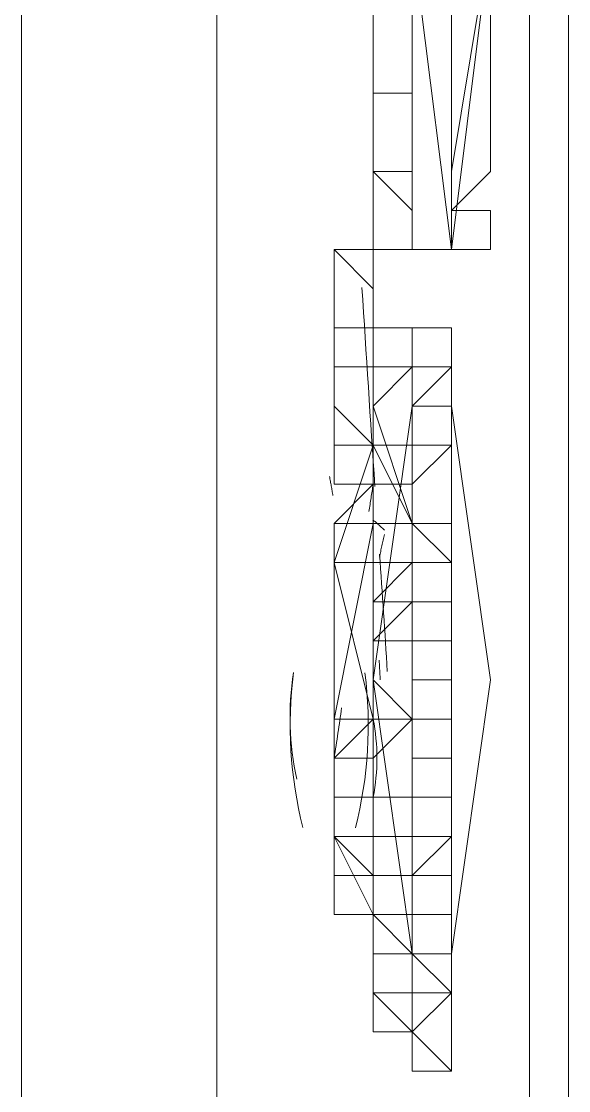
# Model space of a CAD drawing. Header units: metres. Extents: x 2999 to 3164, y 1641 to 1678.
# Drawn here: x 3140.7849 to 3140.8145, y 1661.4119 to 1661.4698 of the extents above; entities that cross this region are included whole.
import ezdxf

# ---------------------------------------------------------------- set-up
doc = ezdxf.new("R2010")
doc.units = ezdxf.units.M
doc.linetypes.add('CONTORNO_QUADRO_T', pattern=[0.35, 0.2, -0.15])
doc.layers.add('PDF28_Geometry', color=7, linetype='Continuous')

msp = doc.modelspace()

# ---------------------------------------------------------------- linework, layer by layer
at = {"layer": 'PDF28_Geometry', "linetype": 'CONTORNO_QUADRO_T', "lineweight": 15}
for points in [[(3140.806048503738, 1662.934864986714), (3140.808165157607, 1662.934864986714), (3140.810281811477, 1662.932748332844), (3140.810281811477, 1662.924281717366), (3140.812398465346, 1662.903115178669), (3140.812398465346, 1661.345257930623), (3140.810281811477, 1661.324091391926), (3140.810281811477, 1661.317741430317), (3140.808165157607, 1661.315624776448), (3140.786998618911, 1661.315624776448), (3140.789115272781, 1661.313508122578)], [(3140.812398465346, 1662.903115178669), (3140.814515119216, 1662.903115178669), (3140.814515119216, 1661.345257930623), (3140.812398465346, 1661.345257930623)], [(3140.786998618911, 1661.404524238972), (3140.784881965041, 1661.406640892842), (3140.784881965041, 1661.489190393757)], [(3140.801815195998, 1661.444740662495), (3140.801815195998, 1661.448973970234), (3140.801815195998, 1661.446857316365), (3140.801815195998, 1661.453207277974), (3140.801815195998, 1661.455323931843), (3140.801815195998, 1661.457440585713), (3140.803931849868, 1661.455323931843), (3140.803931849868, 1661.453207277974), (3140.803931849868, 1661.457440585713)], [(3140.801815195998, 1661.453207277974), (3140.801815195998, 1661.455323931843), (3140.801815195998, 1661.457440585713), (3140.803931849868, 1661.455323931843), (3140.803931849868, 1661.453207277974)], [(3140.806048503738, 1661.440507354756), (3140.803931849868, 1661.440507354756), (3140.803931849868, 1661.442624008625), (3140.803931849868, 1661.451090624104), (3140.803931849868, 1661.453207277974), (3140.801815195998, 1661.453207277974), (3140.801815195998, 1661.451090624104), (3140.803931849868, 1661.451090624104), (3140.803931849868, 1661.453207277974), (3140.803931849868, 1661.442624008625), (3140.806048503738, 1661.442624008625)], [(3140.801815195998, 1661.446857316365), (3140.803931849868, 1661.446857316365)], [(3140.801815195998, 1661.444740662495), (3140.801815195998, 1661.444740662495)], [(3140.801815195998, 1661.442624008625), (3140.801815195998, 1661.442624008625)], [(3140.803931849868, 1661.442624008625), (3140.803931849868, 1661.442624008625)], [(3140.803931849868, 1661.442624008625), (3140.803931849868, 1661.442624008625)], [(3140.803931849868, 1661.440507354756), (3140.803931849868, 1661.440507354756)], [(3140.803931849868, 1661.440507354756), (3140.803931849868, 1661.440507354756)], [(3140.803931849868, 1661.438390700886), (3140.806048503738, 1661.438390700886)], [(3140.801815195998, 1661.432040739277), (3140.801815195998, 1661.432040739277)], [(3140.801815195998, 1661.432040739277), (3140.801815195998, 1661.432040739277)], [(3140.806048503738, 1661.423574123799), (3140.806048503738, 1661.427807431538), (3140.806048503738, 1661.432040739277)], [(3140.801815195998, 1661.425690777668), (3140.801815195998, 1661.425690777668)], [(3140.801815195998, 1661.423574123799), (3140.801815195998, 1661.423574123799)], [(3140.801815195998, 1661.421457469929), (3140.803931849868, 1661.421457469929)]]:
    msp.add_lwpolyline(points, dxfattribs=at)
at = {"layer": 'PDF28_Geometry', "linetype": 'CONTORNO_QUADRO_T', "lineweight": 0}
for points in [[(3140.810281811477, 1661.391824315755), (3140.810281811477, 1661.398174277363), (3140.810281811477, 1661.400290931233), (3140.808165157607, 1661.402407585103), (3140.808165157607, 1661.404524238972), (3140.806048503738, 1661.404524238972), (3140.806048503738, 1661.406640892842), (3140.803931849868, 1661.406640892842), (3140.801815195998, 1661.406640892842), (3140.799698542129, 1661.406640892842), (3140.799698542129, 1661.393940969624), (3140.808165157607, 1661.393940969624), (3140.801815195998, 1661.393940969624), (3140.795465234389, 1661.393940969624), (3140.795465234389, 1661.404524238972), (3140.795465234389, 1661.406640892842), (3140.795465234389, 1662.003537284077)], [(3140.803931849868, 1661.47437381667), (3140.803931849868, 1661.465907201191), (3140.803931849868, 1661.47437381667)], [(3140.806048503738, 1661.47437381667), (3140.806048503738, 1661.465907201191), (3140.806048503738, 1661.459557239583), (3140.806048503738, 1661.457440585713), (3140.806048503738, 1661.459557239583), (3140.806048503738, 1661.465907201191), (3140.806048503738, 1661.47437381667), (3140.806048503738, 1661.465907201191), (3140.806048503738, 1661.461673893452), (3140.806048503738, 1661.459557239583), (3140.803931849868, 1661.461673893452), (3140.803931849868, 1661.465907201191), (3140.803931849868, 1661.461673893452), (3140.803931849868, 1661.465907201191), (3140.803931849868, 1661.461673893452), (3140.803931849868, 1661.457440585713), (3140.806048503738, 1661.457440585713), (3140.806048503738, 1661.459557239583), (3140.806048503738, 1661.465907201191), (3140.806048503738, 1661.459557239583), (3140.806048503738, 1661.457440585713), (3140.803931849868, 1661.457440585713), (3140.803931849868, 1661.461673893452), (3140.806048503738, 1661.461673893452), (3140.806048503738, 1661.457440585713), (3140.806048503738, 1661.459557239583), (3140.806048503738, 1661.461673893452), (3140.806048503738, 1661.457440585713), (3140.808165157607, 1661.457440585713), (3140.808165157607, 1661.47437381667)], [(3140.806048503738, 1661.47437381667), (3140.808165157607, 1661.457440585713), (3140.808165157607, 1661.459557239583), (3140.808165157607, 1661.457440585713), (3140.808165157607, 1661.459557239583)], [(3140.810281811477, 1661.47437381667), (3140.808165157607, 1661.457440585713), (3140.808165157607, 1661.47437381667), (3140.810281811477, 1661.47437381667), (3140.808165157607, 1661.461673893452), (3140.808165157607, 1661.47437381667), (3140.806048503738, 1661.47437381667), (3140.806048503738, 1661.465907201191), (3140.806048503738, 1661.461673893452), (3140.806048503738, 1661.459557239583), (3140.806048503738, 1661.461673893452), (3140.806048503738, 1661.465907201191), (3140.806048503738, 1661.461673893452), (3140.806048503738, 1661.459557239583)], [(3140.808165157607, 1661.461673893452), (3140.808165157607, 1661.47437381667), (3140.808165157607, 1661.461673893452)], [(3140.808165157607, 1661.470140508931), (3140.808165157607, 1661.468023855061), (3140.808165157607, 1661.465907201191), (3140.808165157607, 1661.463790547322), (3140.808165157607, 1661.461673893452), (3140.808165157607, 1661.463790547322), (3140.808165157607, 1661.465907201191), (3140.808165157607, 1661.468023855061), (3140.808165157607, 1661.470140508931)], [(3140.810281811477, 1661.470140508931), (3140.810281811477, 1661.468023855061), (3140.810281811477, 1661.465907201191), (3140.810281811477, 1661.463790547322), (3140.810281811477, 1661.461673893452), (3140.808165157607, 1661.459557239583), (3140.808165157607, 1661.457440585713), (3140.808165157607, 1661.459557239583), (3140.808165157607, 1661.461673893452), (3140.808165157607, 1661.463790547322), (3140.808165157607, 1661.465907201191), (3140.808165157607, 1661.468023855061), (3140.808165157607, 1661.470140508931)], [(3140.803931849868, 1661.461673893452), (3140.806048503738, 1661.459557239583), (3140.806048503738, 1661.461673893452), (3140.806048503738, 1661.465907201191), (3140.803931849868, 1661.465907201191)], [(3140.806048503738, 1661.465907201191), (3140.806048503738, 1661.465907201191)], [(3140.806048503738, 1661.461673893452), (3140.806048503738, 1661.465907201191)], [(3140.806048503738, 1661.459557239583), (3140.806048503738, 1661.459557239583)], [(3140.808165157607, 1661.459557239583), (3140.808165157607, 1661.459557239583)], [(3140.808165157607, 1661.459557239583), (3140.808165157607, 1661.459557239583)], [(3140.810281811477, 1661.459557239583), (3140.810281811477, 1661.459557239583)], [(3140.810281811477, 1661.459557239583), (3140.810281811477, 1661.457440585713)], [(3140.803931849868, 1661.457440585713), (3140.803931849868, 1661.457440585713)], [(3140.808165157607, 1661.457440585713), (3140.808165157607, 1661.457440585713)], [(3140.808165157607, 1661.457440585713), (3140.808165157607, 1661.457440585713)], [(3140.808165157607, 1661.457440585713), (3140.808165157607, 1661.457440585713)], [(3140.808165157607, 1661.457440585713), (3140.808165157607, 1661.457440585713)], [(3140.810281811477, 1661.457440585713), (3140.810281811477, 1661.457440585713)], [(3140.808165157607, 1661.442624008625), (3140.806048503738, 1661.442624008625), (3140.808165157607, 1661.442624008625), (3140.808165157607, 1661.440507354756), (3140.806048503738, 1661.440507354756), (3140.808165157607, 1661.440507354756), (3140.808165157607, 1661.438390700886), (3140.806048503738, 1661.438390700886), (3140.808165157607, 1661.438390700886), (3140.808165157607, 1661.440507354756), (3140.806048503738, 1661.440507354756), (3140.803931849868, 1661.438390700886), (3140.806048503738, 1661.438390700886), (3140.803931849868, 1661.438390700886), (3140.803931849868, 1661.436274047017), (3140.803931849868, 1661.434157393147), (3140.803931849868, 1661.432040739277), (3140.803931849868, 1661.434157393147), (3140.803931849868, 1661.432040739277), (3140.806048503738, 1661.432040739277), (3140.806048503738, 1661.434157393147), (3140.806048503738, 1661.436274047017), (3140.806048503738, 1661.434157393147), (3140.806048503738, 1661.432040739277), (3140.803931849868, 1661.432040739277), (3140.803931849868, 1661.425690777668), (3140.803931849868, 1661.421457469929), (3140.803931849868, 1661.423574123799), (3140.801815195998, 1661.423574123799), (3140.801815195998, 1661.425690777668), (3140.801815195998, 1661.432040739277), (3140.801815195998, 1661.425690777668), (3140.801815195998, 1661.423574123799), (3140.803931849868, 1661.423574123799), (3140.803931849868, 1661.421457469929), (3140.806048503738, 1661.421457469929), (3140.803931849868, 1661.421457469929), (3140.803931849868, 1661.423574123799), (3140.801815195998, 1661.423574123799), (3140.803931849868, 1661.423574123799), (3140.803931849868, 1661.425690777668), (3140.803931849868, 1661.427807431538), (3140.806048503738, 1661.427807431538), (3140.806048503738, 1661.432040739277), (3140.806048503738, 1661.438390700886), (3140.803931849868, 1661.436274047017), (3140.803931849868, 1661.440507354756), (3140.803931849868, 1661.442624008625), (3140.803931849868, 1661.446857316365), (3140.803931849868, 1661.453207277974), (3140.803931849868, 1661.451090624104), (3140.803931849868, 1661.448973970234), (3140.803931849868, 1661.446857316365), (3140.803931849868, 1661.442624008625), (3140.806048503738, 1661.442624008625), (3140.803931849868, 1661.442624008625), (3140.803931849868, 1661.448973970234), (3140.806048503738, 1661.442624008625), (3140.803931849868, 1661.446857316365), (3140.803931849868, 1661.440507354756), (3140.801815195998, 1661.440507354756), (3140.803931849868, 1661.446857316365), (3140.806048503738, 1661.446857316365), (3140.803931849868, 1661.446857316365), (3140.806048503738, 1661.446857316365), (3140.803931849868, 1661.446857316365), (3140.803931849868, 1661.448973970234), (3140.803931849868, 1661.446857316365), (3140.801815195998, 1661.446857316365)], [(3140.803931849868, 1661.448973970234), (3140.803931849868, 1661.446857316365), (3140.803931849868, 1661.448973970234), (3140.803931849868, 1661.451090624104), (3140.803931849868, 1661.453207277974), (3140.806048503738, 1661.453207277974), (3140.806048503738, 1661.446857316365), (3140.806048503738, 1661.444740662495), (3140.806048503738, 1661.451090624104), (3140.806048503738, 1661.453207277974), (3140.803931849868, 1661.453207277974), (3140.806048503738, 1661.453207277974), (3140.806048503738, 1661.446857316365), (3140.806048503738, 1661.444740662495), (3140.803931849868, 1661.444740662495), (3140.801815195998, 1661.444740662495), (3140.801815195998, 1661.448973970234), (3140.803931849868, 1661.446857316365), (3140.803931849868, 1661.444740662495), (3140.803931849868, 1661.442624008625), (3140.803931849868, 1661.440507354756)], [(3140.801815195998, 1661.453207277974), (3140.803931849868, 1661.453207277974)], [(3140.801815195998, 1661.453207277974), (3140.803931849868, 1661.453207277974)], [(3140.806048503738, 1661.446857316365), (3140.806048503738, 1661.444740662495), (3140.808165157607, 1661.446857316365), (3140.806048503738, 1661.446857316365), (3140.803931849868, 1661.446857316365), (3140.803931849868, 1661.444740662495), (3140.806048503738, 1661.444740662495), (3140.806048503738, 1661.448973970234), (3140.806048503738, 1661.444740662495), (3140.806048503738, 1661.448973970234), (3140.806048503738, 1661.451090624104), (3140.806048503738, 1661.448973970234), (3140.806048503738, 1661.444740662495), (3140.808165157607, 1661.446857316365), (3140.808165157607, 1661.451090624104), (3140.806048503738, 1661.448973970234), (3140.806048503738, 1661.444740662495), (3140.806048503738, 1661.442624008625), (3140.806048503738, 1661.444740662495), (3140.803931849868, 1661.444740662495), (3140.803931849868, 1661.442624008625), (3140.803931849868, 1661.440507354756), (3140.803931849868, 1661.442624008625), (3140.803931849868, 1661.444740662495), (3140.803931849868, 1661.446857316365), (3140.803931849868, 1661.444740662495), (3140.803931849868, 1661.446857316365), (3140.803931849868, 1661.448973970234), (3140.803931849868, 1661.451090624104), (3140.803931849868, 1661.453207277974)], [(3140.803931849868, 1661.451090624104), (3140.803931849868, 1661.453207277974)], [(3140.803931849868, 1661.453207277974), (3140.803931849868, 1661.453207277974)], [(3140.803931849868, 1661.453207277974), (3140.806048503738, 1661.453207277974)], [(3140.803931849868, 1661.444740662495), (3140.803931849868, 1661.446857316365), (3140.803931849868, 1661.451090624104), (3140.803931849868, 1661.453207277974)], [(3140.806048503738, 1661.451090624104), (3140.806048503738, 1661.453207277974)], [(3140.806048503738, 1661.453207277974), (3140.806048503738, 1661.453207277974)], [(3140.806048503738, 1661.453207277974), (3140.808165157607, 1661.453207277974)], [(3140.803931849868, 1661.451090624104), (3140.806048503738, 1661.451090624104)], [(3140.803931849868, 1661.442624008625), (3140.803931849868, 1661.451090624104)], [(3140.803931849868, 1661.444740662495), (3140.803931849868, 1661.446857316365), (3140.803931849868, 1661.448973970234), (3140.803931849868, 1661.451090624104)], [(3140.803931849868, 1661.451090624104), (3140.803931849868, 1661.451090624104)], [(3140.803931849868, 1661.451090624104), (3140.803931849868, 1661.451090624104)], [(3140.806048503738, 1661.451090624104), (3140.806048503738, 1661.451090624104)], [(3140.806048503738, 1661.448973970234), (3140.806048503738, 1661.451090624104), (3140.806048503738, 1661.448973970234)], [(3140.808165157607, 1661.451090624104), (3140.806048503738, 1661.451090624104), (3140.806048503738, 1661.448973970234), (3140.806048503738, 1661.444740662495)], [(3140.806048503738, 1661.451090624104), (3140.806048503738, 1661.451090624104)], [(3140.806048503738, 1661.451090624104), (3140.808165157607, 1661.451090624104)], [(3140.808165157607, 1661.446857316365), (3140.808165157607, 1661.451090624104)], [(3140.801815195998, 1661.448973970234), (3140.801815195998, 1661.448973970234)], [(3140.803931849868, 1661.41934081606), (3140.806048503738, 1661.41934081606), (3140.806048503738, 1661.41722416219), (3140.803931849868, 1661.41722416219), (3140.803931849868, 1661.421457469929), (3140.806048503738, 1661.421457469929), (3140.806048503738, 1661.423574123799), (3140.806048503738, 1661.425690777668), (3140.806048503738, 1661.429924085408), (3140.806048503738, 1661.432040739277), (3140.806048503738, 1661.436274047017), (3140.806048503738, 1661.440507354756), (3140.808165157607, 1661.440507354756), (3140.808165157607, 1661.438390700886), (3140.808165157607, 1661.440507354756), (3140.806048503738, 1661.440507354756), (3140.806048503738, 1661.442624008625), (3140.806048503738, 1661.438390700886), (3140.806048503738, 1661.442624008625), (3140.808165157607, 1661.442624008625), (3140.808165157607, 1661.448973970234), (3140.808165157607, 1661.442624008625), (3140.808165157607, 1661.438390700886), (3140.806048503738, 1661.438390700886), (3140.806048503738, 1661.442624008625), (3140.808165157607, 1661.442624008625), (3140.808165157607, 1661.438390700886), (3140.806048503738, 1661.438390700886), (3140.808165157607, 1661.438390700886), (3140.806048503738, 1661.438390700886), (3140.806048503738, 1661.440507354756), (3140.806048503738, 1661.438390700886), (3140.806048503738, 1661.440507354756), (3140.803931849868, 1661.440507354756), (3140.803931849868, 1661.442624008625), (3140.801815195998, 1661.442624008625), (3140.803931849868, 1661.442624008625), (3140.801815195998, 1661.432040739277), (3140.801815195998, 1661.442624008625)], [(3140.803931849868, 1661.448973970234), (3140.803931849868, 1661.448973970234)], [(3140.806048503738, 1661.444740662495), (3140.806048503738, 1661.448973970234), (3140.806048503738, 1661.444740662495)], [(3140.803931849868, 1661.446857316365), (3140.803931849868, 1661.446857316365)], [(3140.803931849868, 1661.446857316365), (3140.803931849868, 1661.446857316365)], [(3140.803931849868, 1661.446857316365), (3140.803931849868, 1661.446857316365)], [(3140.806048503738, 1661.446857316365), (3140.806048503738, 1661.446857316365)], [(3140.806048503738, 1661.446857316365), (3140.806048503738, 1661.446857316365)], [(3140.806048503738, 1661.446857316365), (3140.806048503738, 1661.446857316365)], [(3140.806048503738, 1661.446857316365), (3140.806048503738, 1661.446857316365)], [(3140.806048503738, 1661.446857316365), (3140.806048503738, 1661.446857316365)], [(3140.806048503738, 1661.446857316365), (3140.806048503738, 1661.446857316365)], [(3140.806048503738, 1661.444740662495), (3140.808165157607, 1661.446857316365)], [(3140.803931849868, 1661.440507354756), (3140.803931849868, 1661.442624008625), (3140.803931849868, 1661.440507354756), (3140.803931849868, 1661.438390700886), (3140.803931849868, 1661.440507354756), (3140.803931849868, 1661.442624008625), (3140.803931849868, 1661.444740662495), (3140.801815195998, 1661.442624008625), (3140.801815195998, 1661.440507354756)], [(3140.803931849868, 1661.440507354756), (3140.803931849868, 1661.442624008625), (3140.803931849868, 1661.444740662495)], [(3140.803931849868, 1661.444740662495), (3140.803931849868, 1661.440507354756)], [(3140.803931849868, 1661.444740662495), (3140.803931849868, 1661.444740662495)], [(3140.803931849868, 1661.442624008625), (3140.803931849868, 1661.444740662495), (3140.803931849868, 1661.442624008625)], [(3140.803931849868, 1661.444740662495), (3140.803931849868, 1661.444740662495)], [(3140.806048503738, 1661.440507354756), (3140.806048503738, 1661.442624008625), (3140.806048503738, 1661.444740662495), (3140.806048503738, 1661.442624008625), (3140.808165157607, 1661.440507354756), (3140.808165157607, 1661.438390700886), (3140.808165157607, 1661.436274047017), (3140.808165157607, 1661.434157393147), (3140.808165157607, 1661.432040739277), (3140.808165157607, 1661.429924085408), (3140.808165157607, 1661.427807431538), (3140.808165157607, 1661.425690777668), (3140.806048503738, 1661.423574123799), (3140.806048503738, 1661.425690777668), (3140.806048503738, 1661.427807431538), (3140.806048503738, 1661.429924085408), (3140.806048503738, 1661.432040739277), (3140.806048503738, 1661.434157393147), (3140.806048503738, 1661.436274047017), (3140.806048503738, 1661.438390700886), (3140.806048503738, 1661.440507354756), (3140.806048503738, 1661.442624008625), (3140.806048503738, 1661.444740662495)], [(3140.806048503738, 1661.444740662495), (3140.806048503738, 1661.444740662495)], [(3140.806048503738, 1661.434157393147), (3140.806048503738, 1661.436274047017), (3140.806048503738, 1661.438390700886), (3140.806048503738, 1661.440507354756), (3140.806048503738, 1661.442624008625), (3140.806048503738, 1661.444740662495), (3140.806048503738, 1661.442624008625), (3140.808165157607, 1661.442624008625), (3140.808165157607, 1661.440507354756)], [(3140.806048503738, 1661.444740662495), (3140.806048503738, 1661.444740662495)], [(3140.806048503738, 1661.444740662495), (3140.806048503738, 1661.444740662495)], [(3140.806048503738, 1661.444740662495), (3140.806048503738, 1661.444740662495)], [(3140.806048503738, 1661.444740662495), (3140.806048503738, 1661.444740662495)], [(3140.803931849868, 1661.442624008625), (3140.806048503738, 1661.442624008625)], [(3140.803931849868, 1661.442624008625), (3140.803931849868, 1661.440507354756)], [(3140.803931849868, 1661.442624008625), (3140.806048503738, 1661.442624008625)], [(3140.803931849868, 1661.442624008625), (3140.806048503738, 1661.442624008625)], [(3140.803931849868, 1661.442624008625), (3140.803931849868, 1661.442624008625)], [(3140.803931849868, 1661.442624008625), (3140.803931849868, 1661.440507354756)], [(3140.803931849868, 1661.442624008625), (3140.803931849868, 1661.442624008625)], [(3140.806048503738, 1661.442624008625), (3140.806048503738, 1661.442624008625)], [(3140.806048503738, 1661.442624008625), (3140.808165157607, 1661.442624008625)], [(3140.806048503738, 1661.442624008625), (3140.808165157607, 1661.442624008625)], [(3140.806048503738, 1661.442624008625), (3140.806048503738, 1661.442624008625)], [(3140.806048503738, 1661.442624008625), (3140.806048503738, 1661.442624008625)], [(3140.806048503738, 1661.442624008625), (3140.806048503738, 1661.440507354756)], [(3140.806048503738, 1661.442624008625), (3140.806048503738, 1661.442624008625)], [(3140.806048503738, 1661.442624008625), (3140.806048503738, 1661.442624008625)], [(3140.808165157607, 1661.442624008625), (3140.808165157607, 1661.442624008625)], [(3140.808165157607, 1661.442624008625), (3140.808165157607, 1661.442624008625)], [(3140.808165157607, 1661.442624008625), (3140.808165157607, 1661.442624008625)], [(3140.808165157607, 1661.442624008625), (3140.808165157607, 1661.442624008625)], [(3140.801815195998, 1661.440507354756), (3140.803931849868, 1661.440507354756)], [(3140.803931849868, 1661.440507354756), (3140.803931849868, 1661.440507354756)], [(3140.803931849868, 1661.438390700886), (3140.803931849868, 1661.440507354756)], [(3140.803931849868, 1661.438390700886), (3140.803931849868, 1661.440507354756)], [(3140.803931849868, 1661.440507354756), (3140.803931849868, 1661.438390700886)], [(3140.803931849868, 1661.440507354756), (3140.806048503738, 1661.440507354756), (3140.803931849868, 1661.438390700886)], [(3140.803931849868, 1661.440507354756), (3140.803931849868, 1661.440507354756)], [(3140.803931849868, 1661.438390700886), (3140.803931849868, 1661.440507354756)], [(3140.803931849868, 1661.440507354756), (3140.803931849868, 1661.440507354756)], [(3140.803931849868, 1661.440507354756), (3140.803931849868, 1661.440507354756)], [(3140.803931849868, 1661.440507354756), (3140.803931849868, 1661.440507354756)], [(3140.806048503738, 1661.440507354756), (3140.806048503738, 1661.436274047017), (3140.806048503738, 1661.432040739277), (3140.806048503738, 1661.429924085408), (3140.806048503738, 1661.425690777668), (3140.806048503738, 1661.423574123799)], [(3140.806048503738, 1661.440507354756), (3140.806048503738, 1661.440507354756)], [(3140.806048503738, 1661.440507354756), (3140.806048503738, 1661.440507354756)], [(3140.806048503738, 1661.440507354756), (3140.806048503738, 1661.438390700886)], [(3140.806048503738, 1661.440507354756), (3140.806048503738, 1661.438390700886)], [(3140.806048503738, 1661.440507354756), (3140.806048503738, 1661.438390700886)], [(3140.808165157607, 1661.440507354756), (3140.808165157607, 1661.440507354756)], [(3140.808165157607, 1661.438390700886), (3140.808165157607, 1661.440507354756), (3140.808165157607, 1661.438390700886)], [(3140.808165157607, 1661.440507354756), (3140.808165157607, 1661.440507354756)], [(3140.808165157607, 1661.440507354756), (3140.808165157607, 1661.440507354756)], [(3140.803931849868, 1661.438390700886), (3140.803931849868, 1661.438390700886)], [(3140.803931849868, 1661.438390700886), (3140.803931849868, 1661.438390700886)], [(3140.803931849868, 1661.432040739277), (3140.803931849868, 1661.434157393147), (3140.803931849868, 1661.436274047017), (3140.803931849868, 1661.438390700886)], [(3140.803931849868, 1661.438390700886), (3140.803931849868, 1661.438390700886)], [(3140.803931849868, 1661.438390700886), (3140.803931849868, 1661.438390700886)], [(3140.803931849868, 1661.438390700886), (3140.803931849868, 1661.438390700886)], [(3140.806048503738, 1661.438390700886), (3140.806048503738, 1661.438390700886)], [(3140.806048503738, 1661.438390700886), (3140.806048503738, 1661.438390700886)], [(3140.806048503738, 1661.438390700886), (3140.806048503738, 1661.438390700886)], [(3140.808165157607, 1661.438390700886), (3140.808165157607, 1661.438390700886)], [(3140.808165157607, 1661.438390700886), (3140.808165157607, 1661.438390700886)], [(3140.808165157607, 1661.434157393147), (3140.808165157607, 1661.436274047017), (3140.808165157607, 1661.434157393147), (3140.808165157607, 1661.436274047017), (3140.808165157607, 1661.434157393147), (3140.806048503738, 1661.434157393147), (3140.806048503738, 1661.436274047017), (3140.808165157607, 1661.436274047017), (3140.806048503738, 1661.436274047017), (3140.808165157607, 1661.436274047017), (3140.808165157607, 1661.434157393147), (3140.808165157607, 1661.432040739277), (3140.806048503738, 1661.432040739277), (3140.806048503738, 1661.425690777668), (3140.806048503738, 1661.427807431538), (3140.806048503738, 1661.423574123799), (3140.806048503738, 1661.421457469929), (3140.806048503738, 1661.423574123799), (3140.806048503738, 1661.421457469929), (3140.808165157607, 1661.421457469929), (3140.808165157607, 1661.41934081606), (3140.808165157607, 1661.421457469929), (3140.808165157607, 1661.41934081606), (3140.806048503738, 1661.41934081606), (3140.808165157607, 1661.41934081606), (3140.806048503738, 1661.41934081606), (3140.806048503738, 1661.421457469929), (3140.806048503738, 1661.41934081606), (3140.806048503738, 1661.41722416219), (3140.806048503738, 1661.41934081606), (3140.803931849868, 1661.421457469929), (3140.803931849868, 1661.41722416219), (3140.803931849868, 1661.41510750832), (3140.803931849868, 1661.41722416219), (3140.803931849868, 1661.421457469929), (3140.803931849868, 1661.41722416219), (3140.803931849868, 1661.41934081606), (3140.803931849868, 1661.41722416219), (3140.803931849868, 1661.41934081606), (3140.803931849868, 1661.421457469929), (3140.803931849868, 1661.423574123799), (3140.803931849868, 1661.427807431538), (3140.803931849868, 1661.425690777668), (3140.803931849868, 1661.423574123799), (3140.803931849868, 1661.421457469929), (3140.806048503738, 1661.421457469929), (3140.806048503738, 1661.41722416219), (3140.806048503738, 1661.41934081606), (3140.806048503738, 1661.41722416219), (3140.808165157607, 1661.41722416219), (3140.806048503738, 1661.41510750832), (3140.803931849868, 1661.41510750832)], [(3140.803931849868, 1661.436274047017), (3140.806048503738, 1661.436274047017)], [(3140.803931849868, 1661.436274047017), (3140.803931849868, 1661.436274047017)], [(3140.806048503738, 1661.436274047017), (3140.806048503738, 1661.434157393147), (3140.806048503738, 1661.436274047017), (3140.808165157607, 1661.436274047017)], [(3140.806048503738, 1661.434157393147), (3140.806048503738, 1661.436274047017)], [(3140.808165157607, 1661.434157393147), (3140.808165157607, 1661.436274047017)], [(3140.808165157607, 1661.436274047017), (3140.808165157607, 1661.434157393147)], [(3140.808165157607, 1661.436274047017), (3140.808165157607, 1661.434157393147), (3140.808165157607, 1661.436274047017)], [(3140.808165157607, 1661.436274047017), (3140.808165157607, 1661.434157393147)], [(3140.808165157607, 1661.436274047017), (3140.808165157607, 1661.436274047017)], [(3140.808165157607, 1661.434157393147), (3140.808165157607, 1661.436274047017), (3140.808165157607, 1661.434157393147), (3140.808165157607, 1661.436274047017)], [(3140.808165157607, 1661.436274047017), (3140.808165157607, 1661.434157393147)], [(3140.808165157607, 1661.436274047017), (3140.808165157607, 1661.434157393147)], [(3140.803931849868, 1661.432040739277), (3140.803931849868, 1661.434157393147), (3140.803931849868, 1661.432040739277)], [(3140.803931849868, 1661.429924085408), (3140.803931849868, 1661.432040739277), (3140.803931849868, 1661.434157393147), (3140.806048503738, 1661.432040739277), (3140.806048503738, 1661.429924085408), (3140.806048503738, 1661.427807431538), (3140.806048503738, 1661.425690777668)], [(3140.803931849868, 1661.434157393147), (3140.806048503738, 1661.432040739277), (3140.806048503738, 1661.429924085408)], [(3140.803931849868, 1661.434157393147), (3140.803931849868, 1661.432040739277)], [(3140.803931849868, 1661.434157393147), (3140.803931849868, 1661.434157393147)], [(3140.806048503738, 1661.434157393147), (3140.808165157607, 1661.434157393147)], [(3140.806048503738, 1661.434157393147), (3140.806048503738, 1661.432040739277), (3140.808165157607, 1661.432040739277), (3140.808165157607, 1661.434157393147)], [(3140.806048503738, 1661.434157393147), (3140.808165157607, 1661.434157393147)], [(3140.806048503738, 1661.432040739277), (3140.806048503738, 1661.434157393147)], [(3140.806048503738, 1661.434157393147), (3140.808165157607, 1661.434157393147)], [(3140.808165157607, 1661.432040739277), (3140.808165157607, 1661.434157393147), (3140.808165157607, 1661.432040739277)], [(3140.808165157607, 1661.432040739277), (3140.808165157607, 1661.434157393147), (3140.808165157607, 1661.432040739277)], [(3140.808165157607, 1661.434157393147), (3140.808165157607, 1661.432040739277)], [(3140.808165157607, 1661.432040739277), (3140.808165157607, 1661.434157393147)], [(3140.808165157607, 1661.434157393147), (3140.808165157607, 1661.432040739277)], [(3140.808165157607, 1661.434157393147), (3140.808165157607, 1661.432040739277)], [(3140.803931849868, 1661.432040739277), (3140.801815195998, 1661.432040739277), (3140.803931849868, 1661.432040739277)], [(3140.801815195998, 1661.429924085408), (3140.801815195998, 1661.427807431538), (3140.801815195998, 1661.429924085408), (3140.801815195998, 1661.432040739277)], [(3140.803931849868, 1661.432040739277), (3140.803931849868, 1661.432040739277)], [(3140.803931849868, 1661.432040739277), (3140.803931849868, 1661.432040739277)], [(3140.803931849868, 1661.432040739277), (3140.803931849868, 1661.432040739277)], [(3140.803931849868, 1661.432040739277), (3140.803931849868, 1661.423574123799)], [(3140.803931849868, 1661.432040739277), (3140.803931849868, 1661.432040739277)], [(3140.803931849868, 1661.432040739277), (3140.806048503738, 1661.432040739277)], [(3140.803931849868, 1661.432040739277), (3140.803931849868, 1661.432040739277)], [(3140.806048503738, 1661.427807431538), (3140.806048503738, 1661.429924085408), (3140.806048503738, 1661.432040739277)], [(3140.806048503738, 1661.427807431538), (3140.806048503738, 1661.429924085408), (3140.806048503738, 1661.432040739277)], [(3140.806048503738, 1661.432040739277), (3140.806048503738, 1661.429924085408)], [(3140.806048503738, 1661.432040739277), (3140.806048503738, 1661.429924085408)], [(3140.806048503738, 1661.432040739277), (3140.806048503738, 1661.427807431538)], [(3140.806048503738, 1661.432040739277), (3140.806048503738, 1661.432040739277)], [(3140.808165157607, 1661.432040739277), (3140.806048503738, 1661.432040739277)], [(3140.808165157607, 1661.432040739277), (3140.808165157607, 1661.432040739277)], [(3140.808165157607, 1661.432040739277), (3140.808165157607, 1661.427807431538)], [(3140.808165157607, 1661.432040739277), (3140.808165157607, 1661.432040739277)], [(3140.806048503738, 1661.429924085408), (3140.806048503738, 1661.423574123799)], [(3140.806048503738, 1661.429924085408), (3140.808165157607, 1661.429924085408)], [(3140.806048503738, 1661.429924085408), (3140.806048503738, 1661.427807431538), (3140.806048503738, 1661.425690777668), (3140.806048503738, 1661.423574123799)], [(3140.806048503738, 1661.429924085408), (3140.806048503738, 1661.429924085408)], [(3140.808165157607, 1661.429924085408), (3140.808165157607, 1661.423574123799)], [(3140.808165157607, 1661.429924085408), (3140.808165157607, 1661.425690777668), (3140.808165157607, 1661.427807431538)], [(3140.801815195998, 1661.427807431538), (3140.803931849868, 1661.427807431538), (3140.803931849868, 1661.425690777668), (3140.803931849868, 1661.423574123799), (3140.803931849868, 1661.421457469929), (3140.801815195998, 1661.425690777668), (3140.803931849868, 1661.425690777668), (3140.803931849868, 1661.423574123799)], [(3140.803931849868, 1661.427807431538), (3140.803931849868, 1661.427807431538)], [(3140.803931849868, 1661.425690777668), (3140.803931849868, 1661.427807431538), (3140.803931849868, 1661.425690777668), (3140.803931849868, 1661.423574123799)], [(3140.803931849868, 1661.427807431538), (3140.806048503738, 1661.427807431538)], [(3140.803931849868, 1661.427807431538), (3140.803931849868, 1661.423574123799)], [(3140.803931849868, 1661.427807431538), (3140.803931849868, 1661.427807431538)], [(3140.803931849868, 1661.427807431538), (3140.803931849868, 1661.427807431538)], [(3140.803931849868, 1661.427807431538), (3140.803931849868, 1661.427807431538)], [(3140.803931849868, 1661.427807431538), (3140.803931849868, 1661.427807431538)], [(3140.803931849868, 1661.427807431538), (3140.803931849868, 1661.427807431538)], [(3140.806048503738, 1661.427807431538), (3140.806048503738, 1661.423574123799)], [(3140.806048503738, 1661.427807431538), (3140.808165157607, 1661.427807431538)], [(3140.806048503738, 1661.425690777668), (3140.808165157607, 1661.425690777668), (3140.808165157607, 1661.427807431538)], [(3140.806048503738, 1661.427807431538), (3140.806048503738, 1661.427807431538)], [(3140.806048503738, 1661.427807431538), (3140.806048503738, 1661.423574123799)], [(3140.806048503738, 1661.425690777668), (3140.806048503738, 1661.427807431538)], [(3140.806048503738, 1661.425690777668), (3140.806048503738, 1661.425690777668)], [(3140.806048503738, 1661.421457469929), (3140.806048503738, 1661.425690777668)], [(3140.806048503738, 1661.421457469929), (3140.806048503738, 1661.425690777668), (3140.808165157607, 1661.425690777668), (3140.808165157607, 1661.421457469929)], [(3140.806048503738, 1661.425690777668), (3140.808165157607, 1661.425690777668)], [(3140.806048503738, 1661.425690777668), (3140.806048503738, 1661.423574123799), (3140.806048503738, 1661.421457469929), (3140.806048503738, 1661.41934081606)], [(3140.808165157607, 1661.425690777668), (3140.808165157607, 1661.425690777668)], [(3140.808165157607, 1661.425690777668), (3140.808165157607, 1661.425690777668)], [(3140.801815195998, 1661.423574123799), (3140.803931849868, 1661.423574123799)], [(3140.803931849868, 1661.423574123799), (3140.803931849868, 1661.423574123799)], [(3140.803931849868, 1661.423574123799), (3140.803931849868, 1661.423574123799)], [(3140.803931849868, 1661.423574123799), (3140.803931849868, 1661.423574123799)], [(3140.803931849868, 1661.423574123799), (3140.803931849868, 1661.421457469929), (3140.806048503738, 1661.421457469929), (3140.806048503738, 1661.423574123799)], [(3140.806048503738, 1661.423574123799), (3140.803931849868, 1661.423574123799), (3140.806048503738, 1661.423574123799)], [(3140.803931849868, 1661.423574123799), (3140.803931849868, 1661.423574123799)], [(3140.803931849868, 1661.421457469929), (3140.803931849868, 1661.423574123799)], [(3140.803931849868, 1661.423574123799), (3140.803931849868, 1661.423574123799)], [(3140.806048503738, 1661.423574123799), (3140.808165157607, 1661.423574123799)], [(3140.806048503738, 1661.423574123799), (3140.806048503738, 1661.421457469929), (3140.806048503738, 1661.423574123799)], [(3140.806048503738, 1661.423574123799), (3140.808165157607, 1661.423574123799)], [(3140.806048503738, 1661.421457469929), (3140.806048503738, 1661.423574123799)], [(3140.806048503738, 1661.423574123799), (3140.806048503738, 1661.421457469929)], [(3140.806048503738, 1661.423574123799), (3140.806048503738, 1661.423574123799)], [(3140.806048503738, 1661.423574123799), (3140.806048503738, 1661.423574123799)], [(3140.806048503738, 1661.423574123799), (3140.806048503738, 1661.421457469929), (3140.806048503738, 1661.423574123799)], [(3140.806048503738, 1661.423574123799), (3140.806048503738, 1661.423574123799)], [(3140.806048503738, 1661.423574123799), (3140.806048503738, 1661.423574123799)], [(3140.806048503738, 1661.421457469929), (3140.806048503738, 1661.423574123799)], [(3140.806048503738, 1661.423574123799), (3140.806048503738, 1661.423574123799)], [(3140.806048503738, 1661.423574123799), (3140.808165157607, 1661.423574123799)], [(3140.808165157607, 1661.421457469929), (3140.808165157607, 1661.423574123799)], [(3140.808165157607, 1661.423574123799), (3140.808165157607, 1661.421457469929), (3140.808165157607, 1661.423574123799)], [(3140.803931849868, 1661.421457469929), (3140.803931849868, 1661.421457469929)], [(3140.803931849868, 1661.421457469929), (3140.803931849868, 1661.421457469929)], [(3140.803931849868, 1661.421457469929), (3140.803931849868, 1661.421457469929)], [(3140.803931849868, 1661.421457469929), (3140.803931849868, 1661.421457469929)], [(3140.803931849868, 1661.421457469929), (3140.803931849868, 1661.421457469929)], [(3140.803931849868, 1661.421457469929), (3140.806048503738, 1661.421457469929)], [(3140.803931849868, 1661.421457469929), (3140.806048503738, 1661.421457469929)], [(3140.803931849868, 1661.421457469929), (3140.803931849868, 1661.421457469929)], [(3140.803931849868, 1661.421457469929), (3140.806048503738, 1661.41934081606), (3140.806048503738, 1661.41722416219), (3140.806048503738, 1661.41934081606), (3140.806048503738, 1661.421457469929)], [(3140.803931849868, 1661.41934081606), (3140.803931849868, 1661.421457469929), (3140.806048503738, 1661.421457469929), (3140.806048503738, 1661.41934081606)], [(3140.803931849868, 1661.421457469929), (3140.803931849868, 1661.421457469929)], [(3140.806048503738, 1661.421457469929), (3140.806048503738, 1661.421457469929)], [(3140.806048503738, 1661.41934081606), (3140.806048503738, 1661.421457469929), (3140.806048503738, 1661.41934081606)], [(3140.806048503738, 1661.421457469929), (3140.808165157607, 1661.421457469929)], [(3140.806048503738, 1661.41934081606), (3140.806048503738, 1661.421457469929)], [(3140.806048503738, 1661.41934081606), (3140.806048503738, 1661.421457469929)], [(3140.806048503738, 1661.421457469929), (3140.806048503738, 1661.41934081606)], [(3140.806048503738, 1661.421457469929), (3140.806048503738, 1661.421457469929)], [(3140.806048503738, 1661.421457469929), (3140.806048503738, 1661.41722416219)], [(3140.806048503738, 1661.421457469929), (3140.806048503738, 1661.421457469929)], [(3140.806048503738, 1661.421457469929), (3140.806048503738, 1661.41934081606)], [(3140.806048503738, 1661.421457469929), (3140.806048503738, 1661.421457469929)], [(3140.806048503738, 1661.41722416219), (3140.806048503738, 1661.41934081606), (3140.806048503738, 1661.421457469929)], [(3140.806048503738, 1661.421457469929), (3140.808165157607, 1661.421457469929)], [(3140.806048503738, 1661.421457469929), (3140.806048503738, 1661.421457469929)], [(3140.806048503738, 1661.41934081606), (3140.806048503738, 1661.421457469929)], [(3140.806048503738, 1661.421457469929), (3140.806048503738, 1661.41934081606), (3140.808165157607, 1661.41934081606), (3140.808165157607, 1661.421457469929)], [(3140.806048503738, 1661.421457469929), (3140.806048503738, 1661.421457469929)], [(3140.808165157607, 1661.421457469929), (3140.808165157607, 1661.421457469929)], [(3140.808165157607, 1661.421457469929), (3140.808165157607, 1661.421457469929)], [(3140.808165157607, 1661.421457469929), (3140.808165157607, 1661.41934081606)], [(3140.808165157607, 1661.421457469929), (3140.808165157607, 1661.41934081606)], [(3140.808165157607, 1661.421457469929), (3140.808165157607, 1661.41934081606)], [(3140.808165157607, 1661.41934081606), (3140.808165157607, 1661.421457469929)], [(3140.803931849868, 1661.41934081606), (3140.803931849868, 1661.41934081606)], [(3140.803931849868, 1661.41934081606), (3140.803931849868, 1661.41934081606)], [(3140.803931849868, 1661.41934081606), (3140.803931849868, 1661.41722416219), (3140.803931849868, 1661.41934081606)], [(3140.803931849868, 1661.41934081606), (3140.806048503738, 1661.41934081606)], [(3140.803931849868, 1661.41722416219), (3140.803931849868, 1661.41934081606)], [(3140.803931849868, 1661.41934081606), (3140.803931849868, 1661.41934081606)], [(3140.803931849868, 1661.41722416219), (3140.803931849868, 1661.41934081606), (3140.806048503738, 1661.41934081606)], [(3140.803931849868, 1661.41934081606), (3140.803931849868, 1661.41722416219), (3140.806048503738, 1661.41722416219), (3140.806048503738, 1661.41934081606)], [(3140.803931849868, 1661.41934081606), (3140.803931849868, 1661.41934081606)], [(3140.806048503738, 1661.41934081606), (3140.803931849868, 1661.41934081606)], [(3140.806048503738, 1661.41722416219), (3140.806048503738, 1661.41934081606)], [(3140.806048503738, 1661.41934081606), (3140.806048503738, 1661.41722416219)], [(3140.806048503738, 1661.41934081606), (3140.806048503738, 1661.41934081606)], [(3140.806048503738, 1661.41934081606), (3140.806048503738, 1661.41722416219)], [(3140.806048503738, 1661.41934081606), (3140.806048503738, 1661.41934081606)], [(3140.806048503738, 1661.41722416219), (3140.806048503738, 1661.41934081606)], [(3140.806048503738, 1661.41934081606), (3140.806048503738, 1661.41934081606)], [(3140.808165157607, 1661.41722416219), (3140.806048503738, 1661.41934081606)], [(3140.806048503738, 1661.41934081606), (3140.808165157607, 1661.41722416219)], [(3140.806048503738, 1661.41934081606), (3140.806048503738, 1661.41934081606)], [(3140.806048503738, 1661.41934081606), (3140.806048503738, 1661.41722416219)], [(3140.806048503738, 1661.41934081606), (3140.808165157607, 1661.41722416219)], [(3140.806048503738, 1661.41934081606), (3140.806048503738, 1661.41934081606)], [(3140.806048503738, 1661.41934081606), (3140.806048503738, 1661.41934081606)], [(3140.806048503738, 1661.41934081606), (3140.806048503738, 1661.41934081606)], [(3140.806048503738, 1661.41934081606), (3140.806048503738, 1661.41934081606)], [(3140.808165157607, 1661.41722416219), (3140.806048503738, 1661.41934081606)], [(3140.806048503738, 1661.41934081606), (3140.806048503738, 1661.41722416219)], [(3140.806048503738, 1661.41934081606), (3140.806048503738, 1661.41934081606)], [(3140.806048503738, 1661.41934081606), (3140.806048503738, 1661.41934081606)], [(3140.806048503738, 1661.41934081606), (3140.806048503738, 1661.41934081606)], [(3140.808165157607, 1661.41934081606), (3140.808165157607, 1661.41934081606)], [(3140.808165157607, 1661.41934081606), (3140.808165157607, 1661.41934081606)], [(3140.808165157607, 1661.41934081606), (3140.808165157607, 1661.41934081606)], [(3140.803931849868, 1661.41722416219), (3140.803931849868, 1661.41722416219)], [(3140.803931849868, 1661.41722416219), (3140.803931849868, 1661.41722416219)], [(3140.803931849868, 1661.41722416219), (3140.803931849868, 1661.41722416219)], [(3140.806048503738, 1661.41722416219), (3140.806048503738, 1661.41510750832), (3140.803931849868, 1661.41510750832)], [(3140.806048503738, 1661.41722416219), (3140.803931849868, 1661.41722416219)], [(3140.806048503738, 1661.41722416219), (3140.803931849868, 1661.41722416219)], [(3140.806048503738, 1661.41510750832), (3140.806048503738, 1661.41722416219)], [(3140.806048503738, 1661.41722416219), (3140.806048503738, 1661.41510750832)], [(3140.806048503738, 1661.41722416219), (3140.806048503738, 1661.41510750832)], [(3140.806048503738, 1661.41722416219), (3140.806048503738, 1661.41722416219)], [(3140.806048503738, 1661.41510750832), (3140.806048503738, 1661.41722416219)], [(3140.806048503738, 1661.41722416219), (3140.806048503738, 1661.41510750832)], [(3140.806048503738, 1661.41722416219), (3140.806048503738, 1661.41722416219)], [(3140.806048503738, 1661.41510750832), (3140.806048503738, 1661.41722416219), (3140.808165157607, 1661.41722416219)], [(3140.806048503738, 1661.41510750832), (3140.808165157607, 1661.41722416219)], [(3140.806048503738, 1661.41722416219), (3140.806048503738, 1661.41722416219)], [(3140.806048503738, 1661.41722416219), (3140.806048503738, 1661.41722416219)], [(3140.806048503738, 1661.41722416219), (3140.806048503738, 1661.41510750832)], [(3140.806048503738, 1661.41722416219), (3140.806048503738, 1661.41722416219)], [(3140.806048503738, 1661.41510750832), (3140.808165157607, 1661.41722416219)], [(3140.806048503738, 1661.41722416219), (3140.806048503738, 1661.41510750832), (3140.806048503738, 1661.41722416219)], [(3140.808165157607, 1661.41722416219), (3140.806048503738, 1661.41510750832)], [(3140.806048503738, 1661.41722416219), (3140.806048503738, 1661.41722416219)], [(3140.806048503738, 1661.41722416219), (3140.806048503738, 1661.41722416219)], [(3140.806048503738, 1661.41722416219), (3140.806048503738, 1661.41510750832), (3140.806048503738, 1661.41722416219)], [(3140.803931849868, 1661.41510750832), (3140.806048503738, 1661.41510750832)], [(3140.803931849868, 1661.41510750832), (3140.806048503738, 1661.41510750832)], [(3140.803931849868, 1661.41510750832), (3140.806048503738, 1661.41510750832)], [(3140.806048503738, 1661.41510750832), (3140.806048503738, 1661.41510750832)], [(3140.806048503738, 1661.41510750832), (3140.806048503738, 1661.41510750832)], [(3140.806048503738, 1661.41510750832), (3140.806048503738, 1661.41510750832)], [(3140.806048503738, 1661.41510750832), (3140.806048503738, 1661.41510750832)], [(3140.806048503738, 1661.41510750832), (3140.806048503738, 1661.41510750832)], [(3140.806048503738, 1661.41510750832), (3140.806048503738, 1661.41510750832)], [(3140.806048503738, 1661.41510750832), (3140.806048503738, 1661.41510750832)], [(3140.806048503738, 1661.41510750832), (3140.806048503738, 1661.41510750832)], [(3140.806048503738, 1661.41510750832), (3140.806048503738, 1661.41510750832)], [(3140.808165157607, 1661.412990854451), (3140.806048503738, 1661.412990854451)]]:
    msp.add_lwpolyline(points, dxfattribs=at)
for points in [[(3140.806048503738, 1661.465907201191), (3140.806048503738, 1661.47437381667), (3140.806048503738, 1661.465907201191), (3140.806048503738, 1661.461673893452)], [(3140.806048503738, 1661.465907201191), (3140.806048503738, 1661.459557239583), (3140.806048503738, 1661.457440585713), (3140.806048503738, 1661.461673893452), (3140.806048503738, 1661.465907201191), (3140.806048503738, 1661.461673893452), (3140.806048503738, 1661.459557239583), (3140.806048503738, 1661.461673893452)], [(3140.808165157607, 1661.459557239583), (3140.810281811477, 1661.459557239583), (3140.810281811477, 1661.457440585713), (3140.808165157607, 1661.457440585713)], [(3140.803931849868, 1661.453207277974), (3140.803931849868, 1661.457440585713)], [(3140.810281811477, 1661.434157393147), (3140.808165157607, 1661.41934081606), (3140.808165157607, 1661.41510750832), (3140.808165157607, 1661.412990854451), (3140.806048503738, 1661.41510750832), (3140.806048503738, 1661.41934081606), (3140.803931849868, 1661.434157393147), (3140.806048503738, 1661.448973970234), (3140.806048503738, 1661.453207277974), (3140.808165157607, 1661.453207277974), (3140.808165157607, 1661.448973970234)], [(3140.808165157607, 1661.446857316365), (3140.808165157607, 1661.448973970234), (3140.808165157607, 1661.453207277974), (3140.806048503738, 1661.453207277974), (3140.806048503738, 1661.451090624104), (3140.803931849868, 1661.448973970234), (3140.803931849868, 1661.444740662495), (3140.803931849868, 1661.440507354756), (3140.803931849868, 1661.434157393147), (3140.803931849868, 1661.429924085408), (3140.803931849868, 1661.425690777668), (3140.803931849868, 1661.421457469929), (3140.803931849868, 1661.41722416219), (3140.806048503738, 1661.41510750832), (3140.806048503738, 1661.412990854451), (3140.806048503738, 1661.41510750832), (3140.808165157607, 1661.41722416219), (3140.808165157607, 1661.41934081606), (3140.808165157607, 1661.423574123799), (3140.808165157607, 1661.427807431538), (3140.808165157607, 1661.432040739277), (3140.808165157607, 1661.436274047017), (3140.808165157607, 1661.442624008625)], [(3140.808165157607, 1661.446857316365), (3140.808165157607, 1661.448973970234), (3140.808165157607, 1661.453207277974), (3140.806048503738, 1661.453207277974), (3140.806048503738, 1661.451090624104), (3140.803931849868, 1661.448973970234), (3140.803931849868, 1661.444740662495), (3140.803931849868, 1661.440507354756), (3140.803931849868, 1661.434157393147), (3140.803931849868, 1661.429924085408), (3140.803931849868, 1661.425690777668), (3140.803931849868, 1661.421457469929), (3140.803931849868, 1661.41722416219), (3140.806048503738, 1661.41510750832), (3140.806048503738, 1661.412990854451), (3140.806048503738, 1661.41510750832), (3140.808165157607, 1661.41722416219), (3140.808165157607, 1661.41934081606), (3140.808165157607, 1661.423574123799), (3140.808165157607, 1661.427807431538), (3140.808165157607, 1661.432040739277), (3140.808165157607, 1661.436274047017), (3140.808165157607, 1661.442624008625)], [(3140.810281811477, 1661.434157393147), (3140.808165157607, 1661.41934081606), (3140.808165157607, 1661.41510750832), (3140.808165157607, 1661.412990854451), (3140.806048503738, 1661.41510750832), (3140.806048503738, 1661.41934081606), (3140.803931849868, 1661.434157393147), (3140.806048503738, 1661.448973970234), (3140.806048503738, 1661.453207277974), (3140.808165157607, 1661.453207277974), (3140.808165157607, 1661.448973970234)], [(3140.808165157607, 1661.451090624104), (3140.806048503738, 1661.448973970234), (3140.806048503738, 1661.451090624104)], [(3140.808165157607, 1661.446857316365), (3140.808165157607, 1661.451090624104), (3140.806048503738, 1661.451090624104), (3140.808165157607, 1661.451090624104)], [(3140.806048503738, 1661.442624008625), (3140.806048503738, 1661.448973970234)], [(3140.808165157607, 1661.448973970234), (3140.806048503738, 1661.448973970234)], [(3140.806048503738, 1661.444740662495), (3140.806048503738, 1661.446857316365), (3140.808165157607, 1661.446857316365)], [(3140.801815195998, 1661.440507354756), (3140.803931849868, 1661.440507354756), (3140.803931849868, 1661.444740662495), (3140.801815195998, 1661.442624008625)], [(3140.806048503738, 1661.440507354756), (3140.806048503738, 1661.438390700886), (3140.806048503738, 1661.436274047017), (3140.806048503738, 1661.438390700886), (3140.806048503738, 1661.442624008625)], [(3140.803931849868, 1661.440507354756), (3140.803931849868, 1661.432040739277)], [(3140.808165157607, 1661.440507354756), (3140.806048503738, 1661.440507354756)], [(3140.808165157607, 1661.425690777668), (3140.806048503738, 1661.425690777668), (3140.803931849868, 1661.425690777668), (3140.803931849868, 1661.423574123799), (3140.806048503738, 1661.423574123799), (3140.803931849868, 1661.423574123799), (3140.803931849868, 1661.427807431538), (3140.803931849868, 1661.425690777668), (3140.803931849868, 1661.427807431538), (3140.806048503738, 1661.427807431538), (3140.803931849868, 1661.427807431538), (3140.803931849868, 1661.429924085408), (3140.806048503738, 1661.432040739277), (3140.806048503738, 1661.434157393147), (3140.806048503738, 1661.436274047017), (3140.806048503738, 1661.434157393147), (3140.806048503738, 1661.432040739277), (3140.808165157607, 1661.432040739277), (3140.806048503738, 1661.432040739277), (3140.806048503738, 1661.434157393147), (3140.808165157607, 1661.434157393147), (3140.808165157607, 1661.432040739277), (3140.806048503738, 1661.432040739277), (3140.806048503738, 1661.434157393147), (3140.808165157607, 1661.434157393147), (3140.808165157607, 1661.432040739277), (3140.808165157607, 1661.425690777668), (3140.808165157607, 1661.423574123799), (3140.808165157607, 1661.421457469929), (3140.808165157607, 1661.425690777668), (3140.808165157607, 1661.423574123799), (3140.808165157607, 1661.421457469929), (3140.808165157607, 1661.423574123799)], [(3140.808165157607, 1661.436274047017), (3140.806048503738, 1661.436274047017), (3140.806048503738, 1661.434157393147), (3140.808165157607, 1661.434157393147)], [(3140.806048503738, 1661.434157393147), (3140.806048503738, 1661.432040739277), (3140.806048503738, 1661.434157393147), (3140.806048503738, 1661.436274047017)], [(3140.803931849868, 1661.434157393147), (3140.803931849868, 1661.432040739277)], [(3140.803931849868, 1661.429924085408), (3140.806048503738, 1661.432040739277), (3140.803931849868, 1661.432040739277), (3140.801815195998, 1661.429924085408)], [(3140.806048503738, 1661.425690777668), (3140.806048503738, 1661.427807431538)], [(3140.803931849868, 1661.423574123799), (3140.801815195998, 1661.425690777668), (3140.803931849868, 1661.425690777668)], [(3140.806048503738, 1661.421457469929), (3140.806048503738, 1661.41934081606), (3140.806048503738, 1661.421457469929), (3140.806048503738, 1661.423574123799), (3140.806048503738, 1661.425690777668), (3140.806048503738, 1661.423574123799)], [(3140.806048503738, 1661.423574123799), (3140.803931849868, 1661.423574123799)], [(3140.806048503738, 1661.423574123799), (3140.803931849868, 1661.423574123799)], [(3140.806048503738, 1661.41934081606), (3140.803931849868, 1661.41934081606), (3140.803931849868, 1661.41722416219), (3140.806048503738, 1661.41722416219), (3140.803931849868, 1661.41722416219), (3140.806048503738, 1661.41722416219), (3140.803931849868, 1661.41722416219), (3140.806048503738, 1661.41722416219), (3140.806048503738, 1661.41934081606), (3140.803931849868, 1661.41934081606)], [(3140.808165157607, 1661.41934081606), (3140.806048503738, 1661.41934081606)], [(3140.806048503738, 1661.41722416219), (3140.803931849868, 1661.41722416219)]]:
    msp.add_lwpolyline(points, close=True, dxfattribs=at)
at = {"layer": 'PDF28_Geometry', "linetype": 'CONTORNO_QUADRO_T', "lineweight": 15}
for points in [[(3140.801815195998, 1661.457440585713), (3140.803931849868, 1661.457440585713), (3140.803931849868, 1661.453207277974), (3140.803931849868, 1661.451090624104), (3140.803931849868, 1661.453207277974), (3140.801815195998, 1661.453207277974), (3140.801815195998, 1661.451090624104), (3140.801815195998, 1661.446857316365), (3140.801815195998, 1661.444740662495), (3140.803931849868, 1661.444740662495, -9.418908988921001e-05), (3140.803702832792, 1661.44327542583)], [(3140.799801786495, 1661.428778916191, -0.0954157240670644), (3140.799621456739, 1661.43455600543, 0.09536356192197233), (3140.800129030337, 1661.426169399468)], [(3140.802221278799, 1661.43264137347, -0.005182704484519398), (3140.801815195998, 1661.429924085408), (3140.803931849868, 1661.429924085408)]]:
    msp.add_lwpolyline(points, format="xyb", dxfattribs=at)
for points in [[(3140.801815195998, 1661.432040739277), (3140.801815195998, 1661.429924085408), (3140.801815195998, 1661.432040739277), (3140.801815195998, 1661.442624008625)], [(3140.801815195998, 1661.440507354756), (3140.801815195998, 1661.442624008625), (3140.803931849868, 1661.442624008625), (3140.803931849868, 1661.440507354756), (3140.801815195998, 1661.440507354756), (3140.801815195998, 1661.432040739277), (3140.803931849868, 1661.432040739277)], [(3140.803931849868, 1661.432040739277), (3140.803931849868, 1661.438390700886), (3140.803931849868, 1661.436274047017), (3140.803931849868, 1661.440507354756), (3140.803931849868, 1661.438390700886)]]:
    msp.add_lwpolyline(points, close=True, dxfattribs=at)
for points in [[(3140.803931849868, 1661.427807431538), (3140.801815195998, 1661.427807431538), (3140.801815195998, 1661.423574123799), (3140.803931849868, 1661.423574123799), (3140.806048503738, 1661.423574123799), (3140.806048503738, 1661.427807431538), (3140.806048503738, 1661.432040739277), (3140.803931849868, 1661.432040739277, -0.09551189722793256)], [(3140.801815195998, 1661.423574123799), (3140.801815195998, 1661.421457469929), (3140.801815195998, 1661.425690777668), (3140.801815195998, 1661.429924085408), (3140.801815195998, 1661.427807431538, -0.004978236094445509)]]:
    msp.add_lwpolyline(points, format="xyb", close=True, dxfattribs=at)
for centre, radius, start, end in [((3140.829701440249, 1661.435759486192), 0.02592272340087549, 165.9925776463492, 168.7777358546727), ((3140.166880872156, 1661.395276492327), 0.6390285956295312, 3.528805320274836, 4.099605387399266), ((3140.781442900095, 1661.431681457139), 0.02222360831371245, 345.6007809464765, 7.398928389931038)]:
    msp.add_arc(centre, radius, start, end, dxfattribs=at)
for points in [[(3140.803321979028, 1661.455390213653), (3140.803554781321, 1661.451804601998), (3140.803787581497, 1661.448216858873), (3140.804020381672, 1661.444631247218)], [(3140.801564991217, 1661.445166277304), (3140.801628552217, 1661.444822323167), (3140.801692115333, 1661.444478159481), (3140.801755676331, 1661.444134207461)], [(3140.803914705611, 1661.442826210869), (3140.804126318082, 1661.442637828674), (3140.80433793267, 1661.442449658145), (3140.80454954514, 1661.442261273834)], [(3140.804253183965, 1661.43522384608), (3140.804274369554, 1661.43486824823), (3140.804295557259, 1661.434514720467), (3140.804316744964, 1661.434159124733)]]:
    msp.add_open_spline(points, degree=3, dxfattribs=at)

doc.saveas('drawing.dxf')
